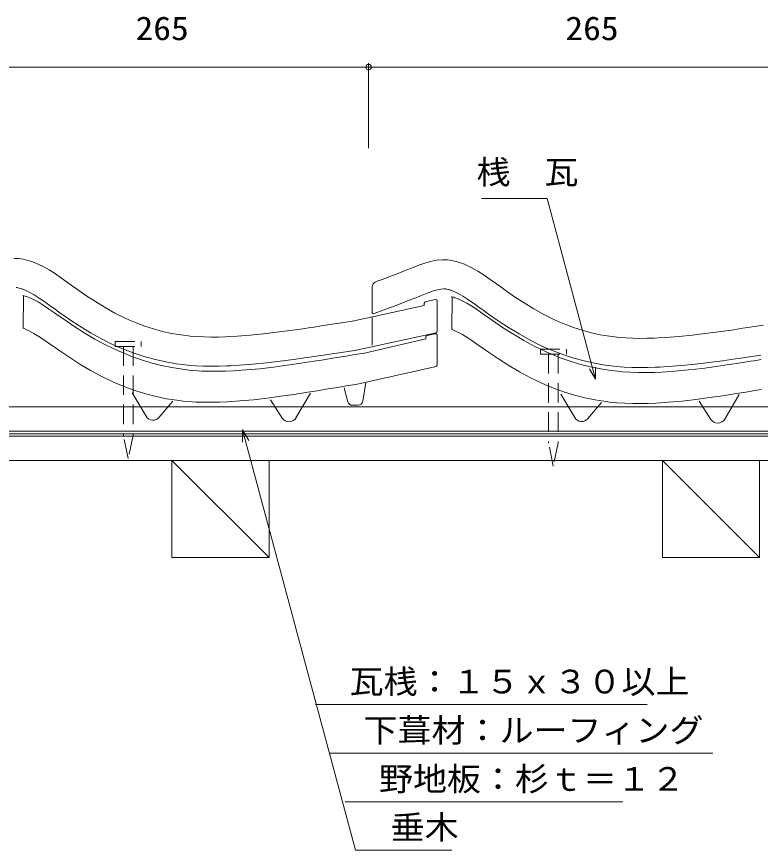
# Model space of a CAD drawing. Units: millimetres, scale not verified. Extents: x -538 to 525, y -250 to 265.
# Drawn here: x -180 to 279, y -250 to 265 of the extents above; entities that cross this region are included whole.
import ezdxf
from ezdxf.enums import TextEntityAlignment as Align

# ---------------------------------------------------------------- set-up
doc = ezdxf.new("R2010")
doc.units = ezdxf.units.MM
doc.header["$LTSCALE"] = 10
doc.linetypes.add('DASHED1', pattern=[1.8, 1.2, -0.6])
doc.linetypes.add('DASHED3', pattern=[4, 3, -1])
doc.layers.add('0-0_LAYER001', color=4, linetype='Continuous', lineweight=18)
doc.layers.add('0-1_LAYER004', color=7, linetype='Continuous', lineweight=18)
doc.styles.add('ＭＳ ゴシック', font='')
doc.styles.get('ＭＳ ゴシック').set_extended_font_data('MS Gothic')

msp = doc.modelspace()

# ---------------------------------------------------------------- linework, layer by layer
at = {"layer": '0-0_LAYER001', "color": 2}
for p, q in [((37.47, 234.26), (-227.53, 234.26)), ((37.47, 236.76), (37.47, 184.26)), ((302.47, 234.26), (37.47, 234.26)), ((505.87, 9.22), (-340.02, 9.22)), ((505.87, 6.22), (-340.02, 6.22)), ((-40.34, 10.01), (29.27, -249.76)), ((505.87, -8.78), (-340.02, -8.78)), ((-84.02, -8.78), (-24.02, -68.78)), ((218.98, -8.78), (278.98, -68.78)), ((4.75, -159.7), (209.57, -159.7)), ((13.38, -189.79), (250.14, -189.79)), ((22.92, -219.89), (194.59, -219.89)), ((29.27, -249.76), (88.96, -249.76))]:
    msp.add_line(p, q, dxfattribs=at)
at = {"layer": '0-0_LAYER001'}
for p, q in [((39.57, 82.85), (39.57, 98.57)), ((41.61, 101.42), (42.03, 101.58)), ((-176.09, 93.1), (-176.05, 93.09)), ((-176.05, 93.09), (-175.47, 92.97)), ((-175.73, 93), (-175.9, 72.83)), ((-175.47, 92.97), (-174.81, 92.81)), ((-174.81, 92.81), (-174.03, 92.58)), ((-174.03, 92.58), (-173.84, 92.52)), ((-173.84, 92.52), (-172.38, 91.99)), ((-172.38, 91.99), (-169.55, 90.72)), ((-169.55, 90.72), (-166.68, 89.17)), ((-166.68, 89.17), (-163.57, 87.24)), ((71.89, 88.32), (71.89, 86.87)), ((78.69, 90.55), (72.69, 89.3)), ((79.89, 89.57), (79.89, 70.99)), ((88.77, 92.29), (88.81, 92.28)), ((88.81, 92.28), (89.39, 92.16)), ((89.13, 92.19), (88.95, 72.02)), ((89.39, 92.16), (90.05, 92)), ((90.05, 92), (90.83, 91.77)), ((90.83, 91.77), (91.02, 91.72)), ((91.02, 91.72), (92.48, 91.18)), ((92.48, 91.18), (95.31, 89.92)), ((95.31, 89.92), (98.18, 88.36)), ((98.18, 88.36), (101.29, 86.43)), ((-163.57, 87.24), (-160.2, 84.97)), ((-160.2, 84.97), (-156.57, 82.43)), ((27.44, 77.22), (71.89, 86.87)), ((40.93, 81.91), (47.1, 84.25)), ((101.29, 86.43), (104.66, 84.17)), ((104.66, 84.17), (108.29, 81.63)), ((-156.57, 82.43), (-154.34, 80.86)), ((-154.34, 80.86), (-150.8, 78.4)), ((-150.8, 78.4), (-144.62, 74.23)), ((39.71, 62.33), (39.71, 79.53)), ((108.29, 81.63), (110.52, 80.05)), ((110.52, 80.05), (114.06, 77.59)), ((114.06, 77.59), (120.24, 73.43)), ((-176.06, 72.96), (-175.31, 72.68)), ((-175.31, 72.68), (-172.35, 71.36)), ((-144.62, 74.23), (-138.21, 70.15)), ((88.8, 72.15), (89.55, 71.88)), ((120.24, 73.43), (126.65, 69.35)), ((-172.35, 71.36), (-169.36, 69.74)), ((-169.36, 69.74), (-166.17, 67.76)), ((-166.17, 67.76), (-162.75, 65.46)), ((-138.21, 70.15), (-131.57, 66.22)), ((79.11, 70.01), (28.97, 59.13)), ((72.86, 67.39), (72.86, 66.43)), ((78.67, 69.5), (73.64, 68.37)), ((79.89, 50.25), (79.89, 68.53)), ((89.55, 71.88), (92.51, 70.55)), ((92.51, 70.55), (95.5, 68.93)), ((95.5, 68.93), (98.69, 66.95)), ((126.65, 69.35), (133.29, 65.41)), ((-162.75, 65.46), (-159.11, 62.91)), ((-159.11, 62.91), (-156.88, 61.34)), ((-131.57, 66.22), (-124.68, 62.49)), ((-124.68, 62.49), (-117.61, 59.07)), ((34.19, 57.38), (72.86, 66.43)), ((98.69, 66.95), (102.11, 64.66)), ((102.11, 64.66), (105.75, 62.1)), ((105.75, 62.1), (107.98, 60.53)), ((133.29, 65.41), (140.18, 61.68)), ((-156.88, 61.34), (-153.35, 58.89)), ((-153.35, 58.89), (-147.2, 54.75)), ((-117.61, 59.07), (-113.24, 57.18)), ((-113.24, 57.18), (-109.56, 55.71)), ((27.7, 56.43), (31.89, 57.12)), ((31.89, 57.12), (34.32, 57.53)), ((107.98, 60.53), (111.51, 58.08)), ((111.51, 58.08), (117.66, 53.94)), ((140.18, 61.68), (147.25, 58.27)), ((147.25, 58.27), (151.62, 56.38)), ((-147.2, 54.75), (-140.84, 50.7)), ((-109.56, 55.71), (-103.39, 53.51)), ((-103.39, 53.51), (-97.03, 51.55)), ((-97.03, 51.55), (-90.56, 49.9)), ((-4.49, 51.21), (3.71, 52.5)), ((3.71, 52.5), (8.45, 53.26)), ((8.45, 53.26), (10.9, 53.66)), ((10.9, 53.66), (15.11, 54.34)), ((15.11, 54.34), (19.31, 55.04)), ((19.31, 55.04), (23.51, 55.73)), ((23.51, 55.73), (27.7, 56.43)), ((117.66, 53.94), (124.02, 49.89)), ((151.62, 56.38), (155.3, 54.9)), ((155.3, 54.9), (161.47, 52.7)), ((161.47, 52.7), (167.83, 50.75)), ((260.37, 50.41), (268.57, 51.69)), ((268.57, 51.69), (273.31, 52.45)), ((273.31, 52.45), (275.76, 52.85)), ((275.76, 52.85), (279.97, 53.54)), ((-140.84, 50.7), (-134.27, 46.8)), ((-134.27, 46.8), (-127.45, 43.11)), ((-90.56, 49.9), (-84.02, 48.55)), ((-84.02, 48.55), (-77.5, 47.52)), ((-77.5, 47.52), (-73.57, 47.06)), ((-73.57, 47.06), (-70.52, 46.78)), ((-70.52, 46.78), (-65.56, 46.46)), ((-65.56, 46.46), (-60.59, 46.3)), ((-55.69, 46.29), (-50.86, 46.39)), ((-50.86, 46.39), (-46.14, 46.6)), ((-46.14, 46.6), (-43.34, 46.76)), ((-43.34, 46.76), (-38.28, 47.12)), ((-38.28, 47.12), (-29.72, 47.9)), ((-29.72, 47.9), (-21.21, 48.88)), ((-21.21, 48.88), (-12.8, 49.99)), ((-12.8, 49.99), (-4.49, 51.21)), ((79.11, 49.27), (29.53, 38.2)), ((124.02, 49.89), (130.59, 45.99)), ((167.83, 50.75), (174.3, 49.09)), ((174.3, 49.09), (180.84, 47.74)), ((180.84, 47.74), (187.36, 46.72)), ((187.36, 46.72), (191.29, 46.26)), ((226.58, 46.31), (235.14, 47.1)), ((235.14, 47.1), (243.65, 48.07)), ((243.65, 48.07), (252.06, 49.19)), ((252.06, 49.19), (260.37, 50.41)), ((-127.45, 43.11), (-120.46, 39.73)), ((-60.59, 46.3), (-55.69, 46.29)), ((130.59, 45.99), (137.41, 42.3)), ((137.41, 42.3), (144.4, 38.93)), ((191.29, 46.26), (194.34, 45.97)), ((194.34, 45.97), (199.29, 45.66)), ((199.29, 45.66), (204.27, 45.5)), ((204.27, 45.5), (209.17, 45.48)), ((209.17, 45.48), (214, 45.59)), ((214, 45.59), (218.72, 45.79)), ((218.72, 45.79), (221.52, 45.95)), ((221.52, 45.95), (226.58, 46.31)), ((-120.46, 39.73), (-116.16, 37.87)), ((-116.16, 37.87), (-112.53, 36.42)), ((-112.53, 36.42), (-106.44, 34.24)), ((15.3, 35.85), (19.5, 36.54)), ((19.5, 36.54), (23.69, 37.24)), ((24.6, 27.51), (22.35, 36.09)), ((23.69, 37.24), (27.88, 37.93)), ((27.88, 37.93), (29.5, 38.2)), ((33.9, 27.78), (35.83, 39.38)), ((144.4, 38.93), (148.7, 37.06)), ((148.7, 37.06), (152.33, 35.61)), ((-100.01, 18.49), (-108.55, 33.03)), ((-106.44, 34.24), (-100.17, 32.32)), ((-100.17, 32.32), (-93.8, 30.69)), ((-16.76, 30.81), (-8.47, 32.03)), ((-8.47, 32.03), (-0.28, 33.31)), ((-7.39, 17.56), (1.55, 32.81)), ((-0.28, 33.31), (4.45, 34.07)), ((4.45, 34.07), (6.9, 34.47)), ((6.9, 34.47), (11.1, 35.16)), ((11.1, 35.16), (15.3, 35.85)), ((152.33, 35.61), (158.42, 33.44)), ((164.85, 17.69), (156.31, 32.22)), ((158.42, 33.44), (164.69, 31.51)), ((164.69, 31.51), (171.06, 29.88)), ((248.1, 30.01), (256.39, 31.22)), ((256.39, 31.22), (264.58, 32.5)), ((257.47, 16.76), (266.41, 32)), ((264.58, 32.5), (269.3, 33.27)), ((269.3, 33.27), (271.75, 33.66)), ((271.75, 33.66), (275.96, 34.35)), ((275.96, 34.35), (280.16, 35.04)), ((-93.8, 30.69), (-87.34, 29.35)), ((-91.85, 17.84), (-83.54, 27.91)), ((-87.34, 29.35), (-80.91, 28.35)), ((-80.91, 28.35), (-77.05, 27.89)), ((-77.05, 27.89), (-74.05, 27.61)), ((-74.05, 27.61), (-69.15, 27.3)), ((-69.15, 27.3), (-64.24, 27.14)), ((-64.24, 27.14), (-59.39, 27.13)), ((-59.39, 27.13), (-54.61, 27.23)), ((-54.61, 27.23), (-49.93, 27.44)), ((-49.93, 27.44), (-47.15, 27.6)), ((-47.15, 27.6), (-42.12, 27.95)), ((-42.12, 27.95), (-33.61, 28.73)), ((-33.61, 28.73), (-25.13, 29.7)), ((-25.13, 29.7), (-16.76, 30.81)), ((-15.9, 17.37), (-23.23, 28.68)), ((171.06, 29.88), (177.52, 28.55)), ((173.01, 17.04), (181.32, 27.1)), ((177.52, 28.55), (183.95, 27.54)), ((183.95, 27.54), (187.81, 27.08)), ((187.81, 27.08), (190.81, 26.81)), ((190.81, 26.81), (195.71, 26.49)), ((195.71, 26.49), (200.62, 26.34)), ((200.62, 26.34), (205.47, 26.32)), ((205.47, 26.32), (210.25, 26.43)), ((210.25, 26.43), (214.93, 26.63)), ((214.93, 26.63), (217.71, 26.79)), ((217.71, 26.79), (222.74, 27.14)), ((222.74, 27.14), (231.25, 27.92)), ((231.25, 27.92), (239.73, 28.89)), ((239.73, 28.89), (248.1, 30.01)), ((248.96, 16.57), (241.63, 27.87)), ((30.94, 25.27), (27.52, 25.27))]:
    msp.add_line(p, q, dxfattribs=at)
at = {"layer": '0-0_LAYER001', "color": 2, "linetype": 'DASHED1'}
for p, q in [((-114.06, 61.69), (-114.06, 6.55)), ((-108.06, 61.69), (-108.06, 6.8)), ((148.64, 56.97), (148.64, 1.83)), ((154.64, 56.97), (154.64, 2.08)), ((-111.12, -7.71), (-114.06, 6.55)), ((-108.06, 6.8), (-111.12, -7.71)), ((151.59, -12.43), (148.64, 1.83)), ((154.64, 2.08), (151.59, -12.43))]:
    msp.add_line(p, q, dxfattribs=at)
at = {"layer": '0-0_LAYER001', "color": 2, "linetype": 'DASHED3'}
msp.add_line((505.87, 7.72), (-340.02, 7.72), dxfattribs=at)
at = {"layer": '0-0_LAYER001'}
for points in [[(-181.68, 116.06), (-179.52, 116.03), (-178.67, 115.97), (-177.2, 115.8), (-175.74, 115.55), (-174.29, 115.23), (-172.85, 114.85), (-171.42, 114.42), (-170.6, 114.15), (-168.1, 113.2), (-163.95, 111.26), (-159.94, 109.02), (-156.05, 106.54), (-152.25, 103.9), (-148.48, 101.18), (-146.3, 99.6), (-142.97, 97.21), (-137.17, 93.19), (-131.3, 89.34), (-125.33, 85.68), (-119.23, 82.27), (-112.99, 79.15), (-109.29, 77.48), (-106.23, 76.21), (-100.87, 74.21), (-95.41, 72.45), (-89.88, 70.95)], [(42.03, 101.58), (42.85, 101.89), (46.4, 103.23), (49.95, 104.58), (53.52, 105.94), (57.11, 107.33), (60.72, 108.74), (62.82, 109.57), (64.9, 110.4), (68.5, 111.8), (72.14, 113.09), (75.8, 114.15), (79.48, 114.91), (83.18, 115.25), (85.34, 115.22), (86.19, 115.16), (87.66, 114.99), (89.12, 114.74), (90.57, 114.43), (92.01, 114.05), (93.44, 113.61), (94.26, 113.34), (96.76, 112.39), (100.91, 110.46), (104.92, 108.21), (108.8, 105.73), (112.61, 103.09), (116.38, 100.37), (118.56, 98.79), (121.89, 96.4), (127.69, 92.39), (133.56, 88.53), (139.53, 84.88), (145.63, 81.47), (151.87, 78.34), (155.57, 76.68), (158.63, 75.4), (163.99, 73.4), (169.45, 71.65), (174.98, 70.15)], [(-180.36, 98.04), (-179.75, 97.97), (-179.16, 97.87), (-178.49, 97.73), (-177.75, 97.53), (-176.91, 97.27), (-176.66, 97.19), (-175.1, 96.6), (-172.15, 95.23), (-169.19, 93.57), (-166.02, 91.55), (-162.64, 89.2), (-159.03, 86.6), (-156.83, 85), (-153.34, 82.5), (-147.25, 78.27), (-140.94, 74.13), (-134.42, 70.14), (-127.65, 66.36), (-120.71, 62.89), (-116.44, 60.96), (-112.83, 59.46), (-106.78, 57.2), (-100.53, 55.19), (-94.18, 53.47)], [(47.14, 84.27), (49.2, 85.05), (52.77, 86.4), (56.36, 87.76), (59.98, 89.14), (63.63, 90.55), (67.31, 91.99), (69.47, 92.85), (71.49, 93.65), (74.76, 94.92), (77.66, 95.95), (80.13, 96.67), (82.12, 97.07), (83.9, 97.24), (84.58, 97.23), (84.5, 97.24), (85.11, 97.16), (85.7, 97.06), (86.37, 96.92), (87.11, 96.73), (87.95, 96.47), (88.2, 96.39), (89.76, 95.79), (92.71, 94.42), (95.67, 92.76), (98.83, 90.74), (102.22, 88.4), (105.83, 85.79), (108.03, 84.19), (111.52, 81.69), (117.61, 77.47), (123.92, 73.33), (130.44, 69.34), (137.2, 65.55), (144.15, 62.08), (148.42, 60.15), (152.03, 58.66), (158.08, 56.39), (164.33, 54.38), (170.68, 52.66)], [(-89.88, 70.95), (-84.28, 69.71), (-78.63, 68.75), (-75.34, 68.31), (-72.82, 68.05), (-68.47, 67.71), (-64.11, 67.51), (-59.75, 67.43), (-55.38, 67.47), (-51.01, 67.59), (-48.48, 67.7), (-43.75, 67.97), (-35.62, 68.6), (-27.5, 69.42), (-19.39, 70.38), (-11.3, 71.45), (-3.21, 72.6), (1.47, 73.29), (3.91, 73.65), (8.1, 74.28), (12.3, 74.91), (16.49, 75.54), (20.69, 76.18), (24.88, 76.81), (27.32, 77.18)], [(174.98, 70.15), (180.58, 68.91), (186.23, 67.94), (189.52, 67.51), (192.04, 67.24), (196.39, 66.9), (200.75, 66.7), (205.11, 66.63), (209.48, 66.66), (213.85, 66.79), (216.38, 66.9), (221.11, 67.17), (229.24, 67.8), (237.36, 68.61), (245.47, 69.57), (253.56, 70.65), (261.65, 71.8), (266.33, 72.48), (268.77, 72.84), (272.96, 73.47), (277.16, 74.1), (281.35, 74.73)], [(-94.18, 53.47), (-87.74, 52.05), (-81.33, 50.95), (-77.47, 50.44), (-74.48, 50.12), (-69.58, 49.74), (-64.68, 49.51), (-59.83, 49.43), (-55.05, 49.47), (-50.36, 49.61), (-47.58, 49.73), (-42.55, 50.01), (-34.02, 50.67), (-25.54, 51.52), (-17.15, 52.52), (-8.85, 53.62), (-0.64, 54.79), (4.1, 55.48), (6.55, 55.85), (10.77, 56.47), (14.98, 57.11), (19.19, 57.74), (23.39, 58.38), (27.59, 59.02), (29.2, 59.26)], [(170.68, 52.66), (177.12, 51.24), (183.53, 50.14), (187.39, 49.63), (190.38, 49.31), (195.27, 48.93), (200.18, 48.71), (205.03, 48.62), (209.81, 48.66), (214.5, 48.8), (217.28, 48.92), (222.31, 49.21), (230.84, 49.87), (239.32, 50.72), (247.71, 51.71), (256.01, 52.81), (264.22, 53.98), (268.96, 54.68), (271.41, 55.04), (275.63, 55.67), (279.84, 56.3)]]:
    msp.add_lwpolyline(points, dxfattribs=at)
at = {"layer": '0-0_LAYER001', "color": 2, "linetype": 'DASHED1'}
for points in [[(-119.06, 64.69), (-103.06, 64.69), (-103.06, 61.69)], [(-119.06, 64.69), (-119.06, 61.69), (-103.06, 61.69)], [(143.64, 59.97), (159.64, 59.97), (159.64, 56.97)], [(143.64, 59.97), (143.64, 56.97), (159.64, 56.97)]]:
    msp.add_lwpolyline(points, dxfattribs=at)
at = {"layer": '0-0_LAYER001', "color": 2}
for points in [[(505.87, 24.22), (-374.87, 24.22), (-374.87, 11.22)], [(-40.34, 2.51), (-40.34, 10.01), (-36.59, 3.52)]]:
    msp.add_lwpolyline(points, dxfattribs=at)
for points in [[(-84.02, -8.78), (-24.02, -8.78), (-24.02, -68.78), (-84.02, -68.78)], [(218.98, -8.78), (278.98, -8.78), (278.98, -68.78), (218.98, -68.78)]]:
    msp.add_lwpolyline(points, close=True, dxfattribs=at)
msp.add_circle((37.47, 234.26), 1.7, dxfattribs=at)
msp.add_circle((37.47, 234.26), 1.7, dxfattribs=at)
at = {"layer": '0-0_LAYER001'}
for centre, radius, start, end in [((42.68, 98.62), 3, 110.949, 178.7), ((72.89, 88.32), 1, 101.7331, 180), ((78.89, 89.57), 1, 0, 101.7331), ((40.57, 82.85), 1, 180, 290.7317), ((73.86, 67.39), 1, 102.7244, 180), ((78.89, 68.53), 1, 0, 102.7244), ((78.89, 70.99), 1, 282.245, 0), ((78.89, 50.25), 1, 282.583, 0), ((27.5, 28.27), 3, 194.6764, 270), ((30.94, 28.27), 3, 270, 350.5377), ((-95.7, 21.03), 5, 210.4258, 320.47), ((-11.7, 20.09), 5, 212.9399, 329.6172), ((169.16, 20.22), 5, 210.4258, 320.47), ((253.16, 19.29), 5, 212.9399, 329.6172)]:
    msp.add_arc(centre, radius, start, end, dxfattribs=at)
at = {"layer": '0-1_LAYER004'}
for p, q in [((-450.83, 234.26), (302.47, 234.26)), ((37.47, 184.26), (37.47, 236.76)), ((107.27, 153.06), (147.77, 153.06)), ((173.96, 47.82), (177.71, 41.32)), ((-374.87, 24.22), (521.96, 24.22)), ((505.87, 6.22), (-340.44, 6.22)), ((505.87, 9.22), (-340.02, 9.22)), ((-340.02, 7.72), (505.87, 7.72)), ((-40.34, 10.01), (-40.34, 2.51)), ((-40.34, 10.01), (-36.59, 3.52)), ((-40.34, 10.01), (29.27, -249.76)), ((-340.02, -8.78), (505.87, -8.78)), ((-84.02, -8.78), (-24.02, -68.78)), ((218.98, -8.78), (278.98, -68.78)), ((4.75, -159.7), (209.57, -159.7)), ((13.38, -189.79), (250.14, -189.79)), ((22.92, -219.89), (194.59, -219.89)), ((29.27, -249.76), (88.96, -249.76))]:
    msp.add_line(p, q, dxfattribs=at)
at = {"layer": '0-1_LAYER004', "color": 2}
for points in [[(177.71, 41.32), (147.77, 153.06), (107.27, 153.06)], [(177.71, 48.82), (177.71, 41.32), (173.96, 47.82)]]:
    msp.add_lwpolyline(points, dxfattribs=at)
at = {"layer": '0-1_LAYER004'}
for points in [[(147.77, 153.06), (177.71, 41.32), (177.71, 48.82)], [(-84.02, -8.78), (-84.02, -68.78), (-24.02, -68.78), (-24.02, -8.78)], [(218.98, -8.78), (218.98, -68.78), (278.98, -68.78), (278.98, -8.78)]]:
    msp.add_lwpolyline(points, dxfattribs=at)

# ---------------------------------------------------------------- texts
at = {"layer": '0-0_LAYER001', "color": 7, "style": 'ＭＳ ゴシック'}
for s, width, p in [('265', 1.1, (-106.54, 246.54)), ('265', 1.1, (159.04, 246.54)), ('\u3000瓦桟：１５ｘ３０以上', 1.05, (4.75, -157.2)), ('\u3000下葺材：ルーフィング', 1.05, (13.38, -187.29)), ('\u3000野地板：杉ｔ＝１２', 1.05, (22.92, -217.39)), ('\u3000垂木', 1.05, (30.09, -247.26))]:
    msp.add_text(s, height=14.66, dxfattribs=dict(at, width=width)).set_placement(p, align=Align.BOTTOM_LEFT)
at = {"layer": '0-1_LAYER004', "style": 'ＭＳ ゴシック', "width": 1.05}
msp.add_text('桟\u3000瓦', height=14.66, dxfattribs=at).set_placement((104.14, 157.63), align=Align.BOTTOM_LEFT)

doc.saveas('drawing.dxf')
